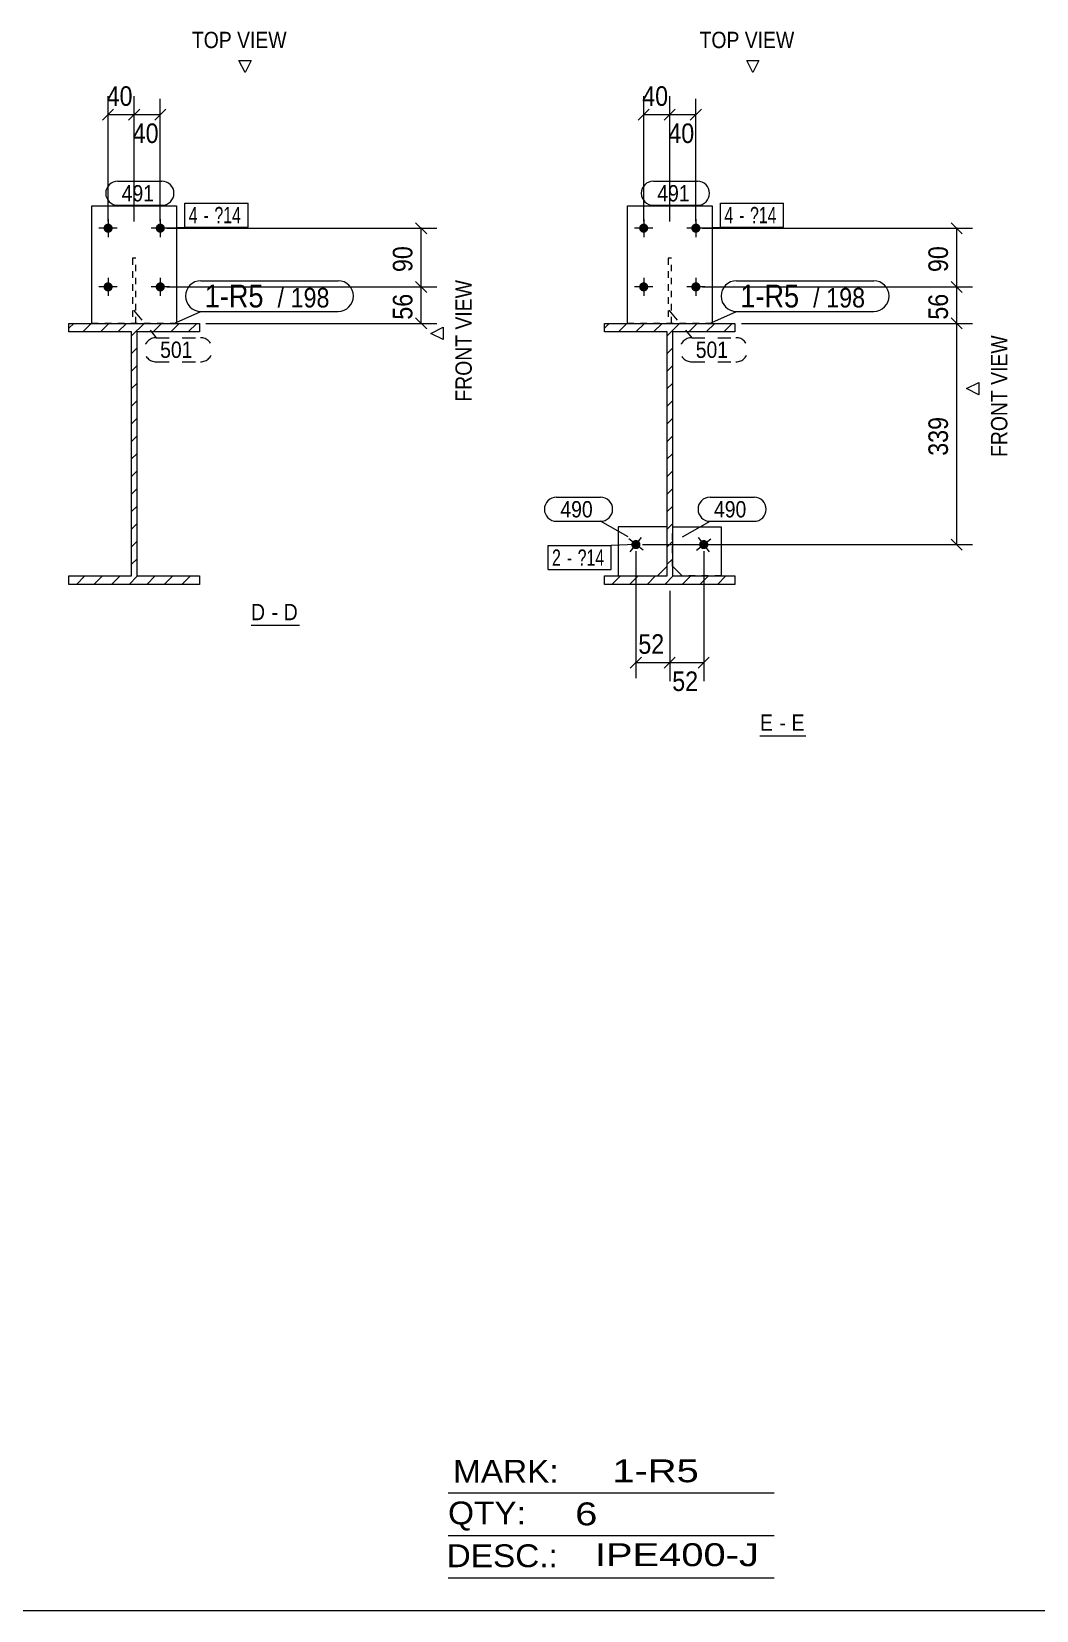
# Model space of a CAD drawing. Header units: millimetres. Extents: x 2 to 1174, y 1 to 825.
# Drawn here: x 328.2 to 482.2, y 5 to 247 of the extents above; entities that cross this region are included whole.
import ezdxf

# ---------------------------------------------------------------- set-up
doc = ezdxf.new("R2010")
doc.units = ezdxf.units.MM
for name, pattern in [('XKITLINE00', [0]), ('XKITLINE01', [4, 1, -1, 1, -1]), ('XKITLINE02', [4, 2, -2])]:
    doc.linetypes.add(name, pattern=pattern)
for name, color, linetype, lineweight in [('Bolt', 3, 'Continuous', 0), ('BoltMark', 7, 'Continuous', 0), ('Dimensions', 7, 'Continuous', 0), ('DrawingSheet', 5, 'Continuous', 0), ('OtherObjectType', 7, 'Continuous', 0), ('Part', 2, 'Continuous', 0), ('PartMark', 7, 'Continuous', 0)]:
    doc.layers.add(name, color=color, linetype=linetype, lineweight=lineweight)
doc.styles.add('ARIAL', font='ARIAL.TTF')
doc.styles.add('ARIAL_NARROW', font='ARIALN.TTF')

# ---------------------------------------------------------------- blocks, each defined once
blk = doc.blocks.new('*A5')
at = {"layer": 'Part', "color": 7, "linetype": 'XKITLINE00', "lineweight": 0}
for p, q in [((415.99, 201.56), (416.72, 202.29)), ((418.12, 200.99), (419.42, 202.29)), ((420.81, 200.99), (422.11, 202.29)), ((423.51, 200.99), (424.81, 202.29)), ((425.59, 200.38), (427.5, 202.29)), ((428.89, 200.99), (430.19, 202.29)), ((431.59, 200.99), (432.89, 202.29)), ((434.28, 200.99), (435.58, 202.29)), ((425.59, 197.69), (426.39, 198.49)), ((425.59, 194.99), (426.39, 195.79)), ((425.59, 192.3), (426.39, 193.1)), ((425.59, 189.6), (426.39, 190.4)), ((425.59, 186.91), (426.39, 187.71)), ((425.59, 184.21), (426.39, 185.01)), ((425.59, 181.52), (426.39, 182.32)), ((425.59, 178.83), (426.39, 179.63)), ((425.59, 176.13), (426.39, 176.93)), ((425.59, 173.44), (426.39, 174.24)), ((425.59, 170.74), (426.39, 171.54)), ((425.59, 168.05), (426.39, 168.85)), ((425.59, 165.36), (426.39, 166.16)), ((417.13, 162.29), (418.43, 163.59)), ((419.83, 162.29), (421.13, 163.59)), ((422.52, 162.29), (423.82, 163.59)), ((425.22, 162.29), (426.52, 163.59)), ((427.91, 162.29), (429.21, 163.59)), ((430.61, 162.29), (431.91, 163.59)), ((433.3, 162.29), (434.6, 163.59))]:
    blk.add_line(p, q, dxfattribs=at)
blk = doc.blocks.new('*A10')
at = {"layer": 'Part', "color": 7, "linetype": 'XKITLINE00', "lineweight": 0}
for p, q in [((333.88, 201.56), (334.61, 202.29)), ((336.01, 200.99), (337.31, 202.29)), ((338.7, 200.99), (340, 202.29)), ((341.4, 200.99), (342.7, 202.29)), ((343.48, 200.38), (345.39, 202.29)), ((346.78, 200.99), (348.08, 202.29)), ((349.48, 200.99), (350.78, 202.29)), ((352.17, 200.99), (353.47, 202.29)), ((343.48, 197.69), (344.28, 198.49)), ((343.48, 194.99), (344.28, 195.79)), ((343.48, 192.3), (344.28, 193.1)), ((343.48, 189.6), (344.28, 190.4)), ((343.48, 186.91), (344.28, 187.71)), ((343.48, 184.21), (344.28, 185.01)), ((343.48, 181.52), (344.28, 182.32)), ((343.48, 178.83), (344.28, 179.63)), ((343.48, 176.13), (344.28, 176.93)), ((343.48, 173.44), (344.28, 174.24)), ((343.48, 170.74), (344.28, 171.54)), ((343.48, 168.05), (344.28, 168.85)), ((343.48, 165.36), (344.28, 166.16)), ((335.02, 162.29), (336.32, 163.59)), ((337.72, 162.29), (339.02, 163.59)), ((340.41, 162.29), (341.71, 163.59)), ((343.11, 162.29), (344.41, 163.59)), ((345.8, 162.29), (347.1, 163.59)), ((348.49, 162.29), (349.79, 163.59)), ((351.19, 162.29), (352.49, 163.59))]:
    blk.add_line(p, q, dxfattribs=at)
blk = doc.blocks.new('*A168')
at = {"layer": 'Bolt'}
blk.add_hatch(color=3, dxfattribs=at).paths.add_polyline_path([(420.34, 167.86), (420.31, 167.88), (420.29, 167.9), (420.26, 167.93), (420.24, 167.95), (420.22, 167.98), (420.2, 168.01), (420.19, 168.04), (420.17, 168.07), (420.15, 168.1), (420.14, 168.13), (420.13, 168.17), (420.12, 168.2), (420.11, 168.23), (420.1, 168.27), (420.1, 168.3), (420.1, 168.33), (420.09, 168.37), (420.09, 168.4), (420.1, 168.44), (420.1, 168.47), (420.1, 168.5), (420.11, 168.54), (420.12, 168.57), (420.13, 168.6), (420.14, 168.64), (420.15, 168.67), (420.17, 168.7), (420.18, 168.73), (420.2, 168.76), (420.22, 168.79), (420.24, 168.82), (420.26, 168.84), (420.29, 168.87), (420.31, 168.89), (420.34, 168.92), (420.36, 168.94), (420.39, 168.96), (420.42, 168.98), (420.45, 168.99), (420.48, 169.01), (420.51, 169.03), (420.54, 169.04), (420.57, 169.05), (420.61, 169.06), (420.64, 169.07), (420.67, 169.08), (420.71, 169.08), (420.74, 169.08), (420.78, 169.09), (420.81, 169.09), (420.84, 169.08), (420.88, 169.08), (420.91, 169.08), (420.95, 169.07), (420.98, 169.06), (421.01, 169.05), (421.04, 169.04), (421.08, 169.03), (421.11, 169.01), (421.14, 169), (421.17, 168.98), (421.2, 168.96), (421.22, 168.94), (421.25, 168.92), (421.28, 168.89), (421.3, 168.87), (421.32, 168.84), (421.34, 168.82), (421.37, 168.79), (421.38, 168.76), (421.4, 168.73), (421.42, 168.7), (421.43, 168.67), (421.45, 168.64), (421.46, 168.61), (421.47, 168.57), (421.48, 168.54), (421.48, 168.51), (421.49, 168.47), (421.49, 168.44), (421.49, 168.4), (421.49, 168.37), (421.49, 168.34), (421.49, 168.3), (421.48, 168.27), (421.48, 168.23), (421.47, 168.2), (421.46, 168.17), (421.45, 168.14), (421.43, 168.1), (421.42, 168.07), (421.4, 168.04), (421.39, 168.01), (421.37, 167.98), (421.35, 167.96), (421.32, 167.93), (421.3, 167.9), (421.28, 167.88), (421.25, 167.86), (421.23, 167.83), (421.2, 167.81), (421.17, 167.8), (421.14, 167.78), (421.11, 167.76), (421.08, 167.75), (421.05, 167.73), (421.01, 167.72), (420.98, 167.71), (420.95, 167.7), (420.91, 167.7), (420.88, 167.69), (420.85, 167.69), (420.81, 167.69), (420.78, 167.69), (420.74, 167.69), (420.71, 167.69), (420.68, 167.7), (420.64, 167.7), (420.61, 167.71), (420.58, 167.72), (420.54, 167.73), (420.51, 167.75), (420.48, 167.76), (420.45, 167.78), (420.42, 167.79), (420.39, 167.81), (420.36, 167.83)], flags=17)
at = {"layer": 'Bolt', "color": 3, "linetype": 'XKITLINE00', "lineweight": 0}
for p, q in [((419.93, 167.28), (421.65, 169.49)), ((421.9, 167.53), (419.69, 169.25))]:
    blk.add_line(p, q, dxfattribs=at)
blk = doc.blocks.new('*A169')
at = {"layer": 'Bolt'}
blk.add_hatch(color=3, dxfattribs=at).paths.add_polyline_path([(430.79, 168.96), (430.82, 168.98), (430.85, 169), (430.88, 169.01), (430.91, 169.03), (430.94, 169.04), (430.98, 169.05), (431.01, 169.06), (431.04, 169.07), (431.08, 169.08), (431.11, 169.08), (431.14, 169.08), (431.18, 169.09), (431.21, 169.09), (431.25, 169.08), (431.28, 169.08), (431.31, 169.08), (431.35, 169.07), (431.38, 169.06), (431.41, 169.05), (431.45, 169.04), (431.48, 169.03), (431.51, 169.01), (431.54, 168.99), (431.57, 168.98), (431.6, 168.96), (431.63, 168.94), (431.65, 168.92), (431.68, 168.89), (431.7, 168.87), (431.72, 168.84), (431.75, 168.82), (431.77, 168.79), (431.79, 168.76), (431.8, 168.73), (431.82, 168.7), (431.83, 168.67), (431.85, 168.64), (431.86, 168.6), (431.87, 168.57), (431.88, 168.54), (431.88, 168.5), (431.89, 168.47), (431.89, 168.44), (431.89, 168.4), (431.89, 168.37), (431.89, 168.33), (431.89, 168.3), (431.88, 168.27), (431.88, 168.23), (431.87, 168.2), (431.86, 168.17), (431.85, 168.13), (431.83, 168.1), (431.82, 168.07), (431.8, 168.04), (431.78, 168.01), (431.77, 167.98), (431.74, 167.95), (431.72, 167.93), (431.7, 167.9), (431.68, 167.88), (431.65, 167.86), (431.62, 167.83), (431.6, 167.81), (431.57, 167.79), (431.54, 167.78), (431.51, 167.76), (431.48, 167.75), (431.44, 167.73), (431.41, 167.72), (431.38, 167.71), (431.35, 167.7), (431.31, 167.7), (431.28, 167.69), (431.24, 167.69), (431.21, 167.69), (431.18, 167.69), (431.14, 167.69), (431.11, 167.69), (431.07, 167.7), (431.04, 167.7), (431.01, 167.71), (430.97, 167.72), (430.94, 167.73), (430.91, 167.75), (430.88, 167.76), (430.85, 167.78), (430.82, 167.8), (430.79, 167.81), (430.76, 167.83), (430.74, 167.86), (430.71, 167.88), (430.69, 167.9), (430.66, 167.93), (430.64, 167.96), (430.62, 167.98), (430.6, 168.01), (430.58, 168.04), (430.57, 168.07), (430.55, 168.1), (430.54, 168.14), (430.53, 168.17), (430.52, 168.2), (430.51, 168.23), (430.5, 168.27), (430.5, 168.3), (430.5, 168.34), (430.49, 168.37), (430.49, 168.4), (430.5, 168.44), (430.5, 168.47), (430.5, 168.51), (430.51, 168.54), (430.52, 168.57), (430.53, 168.61), (430.54, 168.64), (430.55, 168.67), (430.57, 168.7), (430.59, 168.73), (430.6, 168.76), (430.62, 168.79), (430.64, 168.82), (430.66, 168.84), (430.69, 168.87), (430.71, 168.89), (430.74, 168.92), (430.76, 168.94)], flags=17)
at = {"layer": 'Bolt', "color": 3, "linetype": 'XKITLINE00', "lineweight": 0}
for p, q in [((430.33, 169.49), (432.05, 167.28)), ((430.09, 167.53), (432.3, 169.25))]:
    blk.add_line(p, q, dxfattribs=at)
blk = doc.blocks.new('*A170')
at = {"layer": 'Bolt'}
for points in [[(422.69, 216.85), (422.69, 216.82), (422.69, 216.78), (422.68, 216.75), (422.67, 216.72), (422.66, 216.68), (422.65, 216.65), (422.64, 216.62), (422.63, 216.59), (422.61, 216.56), (422.59, 216.53), (422.58, 216.5), (422.56, 216.47), (422.53, 216.44), (422.51, 216.42), (422.49, 216.39), (422.46, 216.37), (422.44, 216.34), (422.41, 216.32), (422.38, 216.3), (422.35, 216.29), (422.32, 216.27), (422.29, 216.25), (422.26, 216.24), (422.23, 216.23), (422.2, 216.22), (422.16, 216.21), (422.13, 216.2), (422.1, 216.19), (422.06, 216.19), (422.03, 216.19), (421.99, 216.19), (421.96, 216.19), (421.92, 216.19), (421.89, 216.19), (421.86, 216.2), (421.82, 216.21), (421.79, 216.22), (421.76, 216.23), (421.73, 216.24), (421.69, 216.25), (421.66, 216.27), (421.63, 216.29), (421.6, 216.3), (421.58, 216.32), (421.55, 216.34), (421.52, 216.37), (421.5, 216.39), (421.47, 216.42), (421.45, 216.44), (421.43, 216.47), (421.41, 216.5), (421.39, 216.53), (421.38, 216.56), (421.36, 216.59), (421.35, 216.62), (421.33, 216.65), (421.32, 216.68), (421.31, 216.72), (421.31, 216.75), (421.3, 216.78), (421.3, 216.82), (421.29, 216.85), (421.29, 216.89), (421.29, 216.92), (421.3, 216.95), (421.3, 216.99), (421.31, 217.02), (421.31, 217.06), (421.32, 217.09), (421.33, 217.12), (421.35, 217.15), (421.36, 217.19), (421.38, 217.22), (421.39, 217.25), (421.41, 217.27), (421.43, 217.3), (421.45, 217.33), (421.47, 217.36), (421.5, 217.38), (421.52, 217.4), (421.55, 217.43), (421.58, 217.45), (421.6, 217.47), (421.63, 217.49), (421.66, 217.5), (421.69, 217.52), (421.73, 217.53), (421.76, 217.55), (421.79, 217.56), (421.82, 217.57), (421.86, 217.57), (421.89, 217.58), (421.92, 217.58), (421.96, 217.59), (421.99, 217.59), (422.03, 217.59), (422.06, 217.58), (422.1, 217.58), (422.13, 217.57), (422.16, 217.57), (422.2, 217.56), (422.23, 217.55), (422.26, 217.53), (422.29, 217.52), (422.32, 217.5), (422.35, 217.49), (422.38, 217.47), (422.41, 217.45), (422.44, 217.43), (422.46, 217.4), (422.49, 217.38), (422.51, 217.36), (422.53, 217.33), (422.56, 217.3), (422.58, 217.27), (422.59, 217.25), (422.61, 217.22), (422.63, 217.19), (422.64, 217.15), (422.65, 217.12), (422.66, 217.09), (422.67, 217.06), (422.68, 217.02), (422.69, 216.99), (422.69, 216.95), (422.69, 216.92), (422.69, 216.89)], [(430.69, 216.85), (430.69, 216.82), (430.69, 216.78), (430.68, 216.75), (430.67, 216.72), (430.66, 216.68), (430.65, 216.65), (430.64, 216.62), (430.63, 216.59), (430.61, 216.56), (430.59, 216.53), (430.58, 216.5), (430.56, 216.47), (430.53, 216.44), (430.51, 216.42), (430.49, 216.39), (430.46, 216.37), (430.44, 216.34), (430.41, 216.32), (430.38, 216.3), (430.35, 216.29), (430.32, 216.27), (430.29, 216.25), (430.26, 216.24), (430.23, 216.23), (430.2, 216.22), (430.16, 216.21), (430.13, 216.2), (430.1, 216.19), (430.06, 216.19), (430.03, 216.19), (429.99, 216.19), (429.96, 216.19), (429.92, 216.19), (429.89, 216.19), (429.86, 216.2), (429.82, 216.21), (429.79, 216.22), (429.76, 216.23), (429.73, 216.24), (429.69, 216.25), (429.66, 216.27), (429.63, 216.29), (429.6, 216.3), (429.58, 216.32), (429.55, 216.34), (429.52, 216.37), (429.5, 216.39), (429.47, 216.42), (429.45, 216.44), (429.43, 216.47), (429.41, 216.5), (429.39, 216.53), (429.38, 216.56), (429.36, 216.59), (429.35, 216.62), (429.33, 216.65), (429.32, 216.68), (429.31, 216.72), (429.31, 216.75), (429.3, 216.78), (429.3, 216.82), (429.29, 216.85), (429.29, 216.89), (429.29, 216.92), (429.3, 216.95), (429.3, 216.99), (429.31, 217.02), (429.31, 217.06), (429.32, 217.09), (429.33, 217.12), (429.35, 217.15), (429.36, 217.19), (429.38, 217.22), (429.39, 217.25), (429.41, 217.27), (429.43, 217.3), (429.45, 217.33), (429.47, 217.36), (429.5, 217.38), (429.52, 217.4), (429.55, 217.43), (429.58, 217.45), (429.6, 217.47), (429.63, 217.49), (429.66, 217.5), (429.69, 217.52), (429.73, 217.53), (429.76, 217.55), (429.79, 217.56), (429.82, 217.57), (429.86, 217.57), (429.89, 217.58), (429.92, 217.58), (429.96, 217.59), (429.99, 217.59), (430.03, 217.59), (430.06, 217.58), (430.1, 217.58), (430.13, 217.57), (430.16, 217.57), (430.2, 217.56), (430.23, 217.55), (430.26, 217.53), (430.29, 217.52), (430.32, 217.5), (430.35, 217.49), (430.38, 217.47), (430.41, 217.45), (430.44, 217.43), (430.46, 217.4), (430.49, 217.38), (430.51, 217.36), (430.53, 217.33), (430.56, 217.3), (430.58, 217.27), (430.59, 217.25), (430.61, 217.22), (430.63, 217.19), (430.64, 217.15), (430.65, 217.12), (430.66, 217.09), (430.67, 217.06), (430.68, 217.02), (430.69, 216.99), (430.69, 216.95), (430.69, 216.92), (430.69, 216.89)], [(422.69, 207.85), (422.69, 207.82), (422.69, 207.78), (422.68, 207.75), (422.67, 207.72), (422.66, 207.68), (422.65, 207.65), (422.64, 207.62), (422.63, 207.59), (422.61, 207.56), (422.59, 207.53), (422.58, 207.5), (422.56, 207.47), (422.53, 207.44), (422.51, 207.42), (422.49, 207.39), (422.46, 207.37), (422.44, 207.34), (422.41, 207.32), (422.38, 207.3), (422.35, 207.29), (422.32, 207.27), (422.29, 207.25), (422.26, 207.24), (422.23, 207.23), (422.2, 207.22), (422.16, 207.21), (422.13, 207.2), (422.1, 207.19), (422.06, 207.19), (422.03, 207.19), (421.99, 207.19), (421.96, 207.19), (421.92, 207.19), (421.89, 207.19), (421.86, 207.2), (421.82, 207.21), (421.79, 207.22), (421.76, 207.23), (421.73, 207.24), (421.69, 207.25), (421.66, 207.27), (421.63, 207.29), (421.6, 207.3), (421.58, 207.32), (421.55, 207.34), (421.52, 207.37), (421.5, 207.39), (421.47, 207.42), (421.45, 207.44), (421.43, 207.47), (421.41, 207.5), (421.39, 207.53), (421.38, 207.56), (421.36, 207.59), (421.35, 207.62), (421.33, 207.65), (421.32, 207.68), (421.31, 207.72), (421.31, 207.75), (421.3, 207.78), (421.3, 207.82), (421.29, 207.85), (421.29, 207.89), (421.29, 207.92), (421.3, 207.95), (421.3, 207.99), (421.31, 208.02), (421.31, 208.06), (421.32, 208.09), (421.33, 208.12), (421.35, 208.15), (421.36, 208.19), (421.38, 208.22), (421.39, 208.25), (421.41, 208.27), (421.43, 208.3), (421.45, 208.33), (421.47, 208.36), (421.5, 208.38), (421.52, 208.4), (421.55, 208.43), (421.58, 208.45), (421.6, 208.47), (421.63, 208.49), (421.66, 208.5), (421.69, 208.52), (421.73, 208.53), (421.76, 208.55), (421.79, 208.56), (421.82, 208.57), (421.86, 208.57), (421.89, 208.58), (421.92, 208.58), (421.96, 208.59), (421.99, 208.59), (422.03, 208.59), (422.06, 208.58), (422.1, 208.58), (422.13, 208.57), (422.16, 208.57), (422.2, 208.56), (422.23, 208.55), (422.26, 208.53), (422.29, 208.52), (422.32, 208.5), (422.35, 208.49), (422.38, 208.47), (422.41, 208.45), (422.44, 208.43), (422.46, 208.4), (422.49, 208.38), (422.51, 208.36), (422.53, 208.33), (422.56, 208.3), (422.58, 208.27), (422.59, 208.25), (422.61, 208.22), (422.63, 208.19), (422.64, 208.15), (422.65, 208.12), (422.66, 208.09), (422.67, 208.06), (422.68, 208.02), (422.69, 207.99), (422.69, 207.95), (422.69, 207.92), (422.69, 207.89)], [(430.69, 207.85), (430.69, 207.82), (430.69, 207.78), (430.68, 207.75), (430.67, 207.72), (430.66, 207.68), (430.65, 207.65), (430.64, 207.62), (430.63, 207.59), (430.61, 207.56), (430.59, 207.53), (430.58, 207.5), (430.56, 207.47), (430.53, 207.44), (430.51, 207.42), (430.49, 207.39), (430.46, 207.37), (430.44, 207.34), (430.41, 207.32), (430.38, 207.3), (430.35, 207.29), (430.32, 207.27), (430.29, 207.25), (430.26, 207.24), (430.23, 207.23), (430.2, 207.22), (430.16, 207.21), (430.13, 207.2), (430.1, 207.19), (430.06, 207.19), (430.03, 207.19), (429.99, 207.19), (429.96, 207.19), (429.92, 207.19), (429.89, 207.19), (429.86, 207.2), (429.82, 207.21), (429.79, 207.22), (429.76, 207.23), (429.73, 207.24), (429.69, 207.25), (429.66, 207.27), (429.63, 207.29), (429.6, 207.3), (429.58, 207.32), (429.55, 207.34), (429.52, 207.37), (429.5, 207.39), (429.47, 207.42), (429.45, 207.44), (429.43, 207.47), (429.41, 207.5), (429.39, 207.53), (429.38, 207.56), (429.36, 207.59), (429.35, 207.62), (429.33, 207.65), (429.32, 207.68), (429.31, 207.72), (429.31, 207.75), (429.3, 207.78), (429.3, 207.82), (429.29, 207.85), (429.29, 207.89), (429.29, 207.92), (429.3, 207.95), (429.3, 207.99), (429.31, 208.02), (429.31, 208.06), (429.32, 208.09), (429.33, 208.12), (429.35, 208.15), (429.36, 208.19), (429.38, 208.22), (429.39, 208.25), (429.41, 208.27), (429.43, 208.3), (429.45, 208.33), (429.47, 208.36), (429.5, 208.38), (429.52, 208.4), (429.55, 208.43), (429.58, 208.45), (429.6, 208.47), (429.63, 208.49), (429.66, 208.5), (429.69, 208.52), (429.73, 208.53), (429.76, 208.55), (429.79, 208.56), (429.82, 208.57), (429.86, 208.57), (429.89, 208.58), (429.92, 208.58), (429.96, 208.59), (429.99, 208.59), (430.03, 208.59), (430.06, 208.58), (430.1, 208.58), (430.13, 208.57), (430.16, 208.57), (430.2, 208.56), (430.23, 208.55), (430.26, 208.53), (430.29, 208.52), (430.32, 208.5), (430.35, 208.49), (430.38, 208.47), (430.41, 208.45), (430.44, 208.43), (430.46, 208.4), (430.49, 208.38), (430.51, 208.36), (430.53, 208.33), (430.56, 208.3), (430.58, 208.27), (430.59, 208.25), (430.61, 208.22), (430.63, 208.19), (430.64, 208.15), (430.65, 208.12), (430.66, 208.09), (430.67, 208.06), (430.68, 208.02), (430.69, 207.99), (430.69, 207.95), (430.69, 207.92), (430.69, 207.89)]]:
    blk.add_hatch(color=3, dxfattribs=at).paths.add_polyline_path(points, flags=17)
at = {"layer": 'Bolt', "color": 3, "linetype": 'XKITLINE00', "lineweight": 0}
for p, q in [((421.99, 218.29), (421.99, 215.49)), ((429.99, 218.29), (429.99, 215.49)), ((423.39, 216.89), (420.59, 216.89)), ((431.39, 216.89), (428.59, 216.89)), ((421.99, 209.29), (421.99, 206.49)), ((429.99, 209.29), (429.99, 206.49)), ((423.39, 207.89), (420.59, 207.89)), ((431.39, 207.89), (428.59, 207.89))]:
    blk.add_line(p, q, dxfattribs=at)
blk = doc.blocks.new('*A171')
at = {"layer": 'Part', "color": 2, "linetype": 'XKITLINE00', "lineweight": 0}
for p, q in [((415.99, 200.99), (415.99, 202.29)), ((415.99, 202.29), (435.99, 202.29)), ((425.59, 200.99), (415.99, 200.99)), ((425.59, 163.59), (425.59, 200.99)), ((435.99, 200.99), (426.39, 200.99)), ((426.39, 200.99), (426.39, 163.59)), ((435.99, 202.29), (435.99, 200.99)), ((415.99, 162.29), (415.99, 163.59)), ((415.99, 163.59), (425.59, 163.59)), ((435.99, 162.29), (415.99, 162.29)), ((426.39, 163.59), (435.99, 163.59)), ((435.99, 163.59), (435.99, 162.29))]:
    blk.add_line(p, q, dxfattribs=at)
blk = doc.blocks.new('*A172')
at = {"layer": 'Part', "color": 2, "linetype": 'XKITLINE00', "lineweight": 0}
for p, q in [((425.59, 171.09), (418.09, 171.09)), ((418.09, 171.09), (418.09, 163.59)), ((424.09, 163.59), (425.59, 165.09))]:
    blk.add_line(p, q, dxfattribs=at)
at = {"layer": 'Part', "color": 7, "linetype": 'XKITLINE01', "lineweight": 0}
for p, q in [((425.59, 165.09), (425.59, 171.09)), ((418.09, 163.59), (424.09, 163.59))]:
    blk.add_line(p, q, dxfattribs=at)
blk = doc.blocks.new('*A173')
at = {"layer": 'Part', "color": 2, "linetype": 'XKITLINE00', "lineweight": 0}
for p, q in [((426.39, 171.09), (433.89, 171.09)), ((433.89, 171.09), (433.89, 163.59)), ((427.89, 163.59), (426.39, 165.09))]:
    blk.add_line(p, q, dxfattribs=at)
at = {"layer": 'Part', "color": 7, "linetype": 'XKITLINE01', "lineweight": 0}
for p, q in [((426.39, 165.09), (426.39, 171.09)), ((433.89, 163.59), (427.89, 163.59))]:
    blk.add_line(p, q, dxfattribs=at)
blk = doc.blocks.new('*A174')
at = {"layer": 'Part', "color": 7, "linetype": 'XKITLINE01', "lineweight": 0}
for p, q in [((426.24, 212.29), (425.74, 212.29)), ((425.74, 212.29), (425.74, 202.29)), ((426.24, 202.29), (426.24, 212.29)), ((425.74, 202.29), (426.24, 202.29))]:
    blk.add_line(p, q, dxfattribs=at)
blk = doc.blocks.new('*A175')
at = {"layer": 'Part', "color": 2, "linetype": 'XKITLINE00', "lineweight": 0}
for p, q in [((419.49, 202.29), (419.49, 220.29)), ((419.49, 220.29), (432.49, 220.29)), ((432.49, 220.29), (432.49, 202.29))]:
    blk.add_line(p, q, dxfattribs=at)
at = {"layer": 'Part', "color": 7, "linetype": 'XKITLINE01', "lineweight": 0}
blk.add_line((432.49, 202.29), (419.49, 202.29), dxfattribs=at)
blk = doc.blocks.new('*A200')
at = {"layer": 'Bolt'}
for points in [[(340.58, 216.85), (340.58, 216.82), (340.58, 216.78), (340.57, 216.75), (340.56, 216.72), (340.55, 216.68), (340.54, 216.65), (340.53, 216.62), (340.52, 216.59), (340.5, 216.56), (340.48, 216.53), (340.47, 216.5), (340.45, 216.47), (340.42, 216.44), (340.4, 216.42), (340.38, 216.39), (340.35, 216.37), (340.33, 216.34), (340.3, 216.32), (340.27, 216.3), (340.24, 216.29), (340.21, 216.27), (340.18, 216.25), (340.15, 216.24), (340.12, 216.23), (340.09, 216.22), (340.05, 216.21), (340.02, 216.2), (339.99, 216.19), (339.95, 216.19), (339.92, 216.19), (339.88, 216.19), (339.85, 216.19), (339.81, 216.19), (339.78, 216.19), (339.75, 216.2), (339.71, 216.21), (339.68, 216.22), (339.65, 216.23), (339.62, 216.24), (339.58, 216.25), (339.55, 216.27), (339.52, 216.29), (339.49, 216.3), (339.47, 216.32), (339.44, 216.34), (339.41, 216.37), (339.39, 216.39), (339.36, 216.42), (339.34, 216.44), (339.32, 216.47), (339.3, 216.5), (339.28, 216.53), (339.27, 216.56), (339.25, 216.59), (339.24, 216.62), (339.22, 216.65), (339.21, 216.68), (339.2, 216.72), (339.2, 216.75), (339.19, 216.78), (339.19, 216.82), (339.18, 216.85), (339.18, 216.89), (339.18, 216.92), (339.19, 216.95), (339.19, 216.99), (339.2, 217.02), (339.2, 217.06), (339.21, 217.09), (339.22, 217.12), (339.24, 217.15), (339.25, 217.19), (339.27, 217.22), (339.28, 217.25), (339.3, 217.27), (339.32, 217.3), (339.34, 217.33), (339.36, 217.36), (339.39, 217.38), (339.41, 217.4), (339.44, 217.43), (339.47, 217.45), (339.49, 217.47), (339.52, 217.49), (339.55, 217.5), (339.58, 217.52), (339.62, 217.53), (339.65, 217.55), (339.68, 217.56), (339.71, 217.57), (339.75, 217.57), (339.78, 217.58), (339.81, 217.58), (339.85, 217.59), (339.88, 217.59), (339.92, 217.59), (339.95, 217.58), (339.99, 217.58), (340.02, 217.57), (340.05, 217.57), (340.09, 217.56), (340.12, 217.55), (340.15, 217.53), (340.18, 217.52), (340.21, 217.5), (340.24, 217.49), (340.27, 217.47), (340.3, 217.45), (340.33, 217.43), (340.35, 217.4), (340.38, 217.38), (340.4, 217.36), (340.42, 217.33), (340.45, 217.3), (340.47, 217.27), (340.48, 217.25), (340.5, 217.22), (340.52, 217.19), (340.53, 217.15), (340.54, 217.12), (340.55, 217.09), (340.56, 217.06), (340.57, 217.02), (340.58, 216.99), (340.58, 216.95), (340.58, 216.92), (340.58, 216.89)], [(348.58, 216.85), (348.58, 216.82), (348.58, 216.78), (348.57, 216.75), (348.56, 216.72), (348.55, 216.68), (348.54, 216.65), (348.53, 216.62), (348.52, 216.59), (348.5, 216.56), (348.48, 216.53), (348.47, 216.5), (348.45, 216.47), (348.42, 216.44), (348.4, 216.42), (348.38, 216.39), (348.35, 216.37), (348.33, 216.34), (348.3, 216.32), (348.27, 216.3), (348.24, 216.29), (348.21, 216.27), (348.18, 216.25), (348.15, 216.24), (348.12, 216.23), (348.09, 216.22), (348.05, 216.21), (348.02, 216.2), (347.99, 216.19), (347.95, 216.19), (347.92, 216.19), (347.88, 216.19), (347.85, 216.19), (347.81, 216.19), (347.78, 216.19), (347.75, 216.2), (347.71, 216.21), (347.68, 216.22), (347.65, 216.23), (347.62, 216.24), (347.58, 216.25), (347.55, 216.27), (347.52, 216.29), (347.49, 216.3), (347.47, 216.32), (347.44, 216.34), (347.41, 216.37), (347.39, 216.39), (347.36, 216.42), (347.34, 216.44), (347.32, 216.47), (347.3, 216.5), (347.28, 216.53), (347.27, 216.56), (347.25, 216.59), (347.24, 216.62), (347.22, 216.65), (347.21, 216.68), (347.2, 216.72), (347.2, 216.75), (347.19, 216.78), (347.19, 216.82), (347.18, 216.85), (347.18, 216.89), (347.18, 216.92), (347.19, 216.95), (347.19, 216.99), (347.2, 217.02), (347.2, 217.06), (347.21, 217.09), (347.22, 217.12), (347.24, 217.15), (347.25, 217.19), (347.27, 217.22), (347.28, 217.25), (347.3, 217.27), (347.32, 217.3), (347.34, 217.33), (347.36, 217.36), (347.39, 217.38), (347.41, 217.4), (347.44, 217.43), (347.47, 217.45), (347.49, 217.47), (347.52, 217.49), (347.55, 217.5), (347.58, 217.52), (347.62, 217.53), (347.65, 217.55), (347.68, 217.56), (347.71, 217.57), (347.75, 217.57), (347.78, 217.58), (347.81, 217.58), (347.85, 217.59), (347.88, 217.59), (347.92, 217.59), (347.95, 217.58), (347.99, 217.58), (348.02, 217.57), (348.05, 217.57), (348.09, 217.56), (348.12, 217.55), (348.15, 217.53), (348.18, 217.52), (348.21, 217.5), (348.24, 217.49), (348.27, 217.47), (348.3, 217.45), (348.33, 217.43), (348.35, 217.4), (348.38, 217.38), (348.4, 217.36), (348.42, 217.33), (348.45, 217.3), (348.47, 217.27), (348.48, 217.25), (348.5, 217.22), (348.52, 217.19), (348.53, 217.15), (348.54, 217.12), (348.55, 217.09), (348.56, 217.06), (348.57, 217.02), (348.58, 216.99), (348.58, 216.95), (348.58, 216.92), (348.58, 216.89)], [(340.58, 207.85), (340.58, 207.82), (340.58, 207.78), (340.57, 207.75), (340.56, 207.72), (340.55, 207.68), (340.54, 207.65), (340.53, 207.62), (340.52, 207.59), (340.5, 207.56), (340.48, 207.53), (340.47, 207.5), (340.45, 207.47), (340.42, 207.44), (340.4, 207.42), (340.38, 207.39), (340.35, 207.37), (340.33, 207.34), (340.3, 207.32), (340.27, 207.3), (340.24, 207.29), (340.21, 207.27), (340.18, 207.25), (340.15, 207.24), (340.12, 207.23), (340.09, 207.22), (340.05, 207.21), (340.02, 207.2), (339.99, 207.19), (339.95, 207.19), (339.92, 207.19), (339.88, 207.19), (339.85, 207.19), (339.81, 207.19), (339.78, 207.19), (339.75, 207.2), (339.71, 207.21), (339.68, 207.22), (339.65, 207.23), (339.62, 207.24), (339.58, 207.25), (339.55, 207.27), (339.52, 207.29), (339.49, 207.3), (339.47, 207.32), (339.44, 207.34), (339.41, 207.37), (339.39, 207.39), (339.36, 207.42), (339.34, 207.44), (339.32, 207.47), (339.3, 207.5), (339.28, 207.53), (339.27, 207.56), (339.25, 207.59), (339.24, 207.62), (339.22, 207.65), (339.21, 207.68), (339.2, 207.72), (339.2, 207.75), (339.19, 207.78), (339.19, 207.82), (339.18, 207.85), (339.18, 207.89), (339.18, 207.92), (339.19, 207.95), (339.19, 207.99), (339.2, 208.02), (339.2, 208.06), (339.21, 208.09), (339.22, 208.12), (339.24, 208.15), (339.25, 208.19), (339.27, 208.22), (339.28, 208.25), (339.3, 208.27), (339.32, 208.3), (339.34, 208.33), (339.36, 208.36), (339.39, 208.38), (339.41, 208.4), (339.44, 208.43), (339.47, 208.45), (339.49, 208.47), (339.52, 208.49), (339.55, 208.5), (339.58, 208.52), (339.62, 208.53), (339.65, 208.55), (339.68, 208.56), (339.71, 208.57), (339.75, 208.57), (339.78, 208.58), (339.81, 208.58), (339.85, 208.59), (339.88, 208.59), (339.92, 208.59), (339.95, 208.58), (339.99, 208.58), (340.02, 208.57), (340.05, 208.57), (340.09, 208.56), (340.12, 208.55), (340.15, 208.53), (340.18, 208.52), (340.21, 208.5), (340.24, 208.49), (340.27, 208.47), (340.3, 208.45), (340.33, 208.43), (340.35, 208.4), (340.38, 208.38), (340.4, 208.36), (340.42, 208.33), (340.45, 208.3), (340.47, 208.27), (340.48, 208.25), (340.5, 208.22), (340.52, 208.19), (340.53, 208.15), (340.54, 208.12), (340.55, 208.09), (340.56, 208.06), (340.57, 208.02), (340.58, 207.99), (340.58, 207.95), (340.58, 207.92), (340.58, 207.89)], [(348.58, 207.85), (348.58, 207.82), (348.58, 207.78), (348.57, 207.75), (348.56, 207.72), (348.55, 207.68), (348.54, 207.65), (348.53, 207.62), (348.52, 207.59), (348.5, 207.56), (348.48, 207.53), (348.47, 207.5), (348.45, 207.47), (348.42, 207.44), (348.4, 207.42), (348.38, 207.39), (348.35, 207.37), (348.33, 207.34), (348.3, 207.32), (348.27, 207.3), (348.24, 207.29), (348.21, 207.27), (348.18, 207.25), (348.15, 207.24), (348.12, 207.23), (348.09, 207.22), (348.05, 207.21), (348.02, 207.2), (347.99, 207.19), (347.95, 207.19), (347.92, 207.19), (347.88, 207.19), (347.85, 207.19), (347.81, 207.19), (347.78, 207.19), (347.75, 207.2), (347.71, 207.21), (347.68, 207.22), (347.65, 207.23), (347.62, 207.24), (347.58, 207.25), (347.55, 207.27), (347.52, 207.29), (347.49, 207.3), (347.47, 207.32), (347.44, 207.34), (347.41, 207.37), (347.39, 207.39), (347.36, 207.42), (347.34, 207.44), (347.32, 207.47), (347.3, 207.5), (347.28, 207.53), (347.27, 207.56), (347.25, 207.59), (347.24, 207.62), (347.22, 207.65), (347.21, 207.68), (347.2, 207.72), (347.2, 207.75), (347.19, 207.78), (347.19, 207.82), (347.18, 207.85), (347.18, 207.89), (347.18, 207.92), (347.19, 207.95), (347.19, 207.99), (347.2, 208.02), (347.2, 208.06), (347.21, 208.09), (347.22, 208.12), (347.24, 208.15), (347.25, 208.19), (347.27, 208.22), (347.28, 208.25), (347.3, 208.27), (347.32, 208.3), (347.34, 208.33), (347.36, 208.36), (347.39, 208.38), (347.41, 208.4), (347.44, 208.43), (347.47, 208.45), (347.49, 208.47), (347.52, 208.49), (347.55, 208.5), (347.58, 208.52), (347.62, 208.53), (347.65, 208.55), (347.68, 208.56), (347.71, 208.57), (347.75, 208.57), (347.78, 208.58), (347.81, 208.58), (347.85, 208.59), (347.88, 208.59), (347.92, 208.59), (347.95, 208.58), (347.99, 208.58), (348.02, 208.57), (348.05, 208.57), (348.09, 208.56), (348.12, 208.55), (348.15, 208.53), (348.18, 208.52), (348.21, 208.5), (348.24, 208.49), (348.27, 208.47), (348.3, 208.45), (348.33, 208.43), (348.35, 208.4), (348.38, 208.38), (348.4, 208.36), (348.42, 208.33), (348.45, 208.3), (348.47, 208.27), (348.48, 208.25), (348.5, 208.22), (348.52, 208.19), (348.53, 208.15), (348.54, 208.12), (348.55, 208.09), (348.56, 208.06), (348.57, 208.02), (348.58, 207.99), (348.58, 207.95), (348.58, 207.92), (348.58, 207.89)]]:
    blk.add_hatch(color=3, dxfattribs=at).paths.add_polyline_path(points, flags=17)
at = {"layer": 'Bolt', "color": 3, "linetype": 'XKITLINE00', "lineweight": 0}
for p, q in [((339.88, 218.29), (339.88, 215.49)), ((347.88, 218.29), (347.88, 215.49)), ((341.28, 216.89), (338.48, 216.89)), ((349.28, 216.89), (346.48, 216.89)), ((339.88, 209.29), (339.88, 206.49)), ((347.88, 209.29), (347.88, 206.49)), ((341.28, 207.89), (338.48, 207.89)), ((349.28, 207.89), (346.48, 207.89))]:
    blk.add_line(p, q, dxfattribs=at)
blk = doc.blocks.new('*A201')
at = {"layer": 'Part', "color": 2, "linetype": 'XKITLINE00', "lineweight": 0}
for p, q in [((333.88, 200.99), (333.88, 202.29)), ((333.88, 202.29), (353.88, 202.29)), ((343.48, 200.99), (333.88, 200.99)), ((343.48, 163.59), (343.48, 200.99)), ((353.88, 200.99), (344.28, 200.99)), ((344.28, 200.99), (344.28, 163.59)), ((353.88, 202.29), (353.88, 200.99)), ((333.88, 162.29), (333.88, 163.59)), ((333.88, 163.59), (343.48, 163.59)), ((353.88, 162.29), (333.88, 162.29)), ((344.28, 163.59), (353.88, 163.59)), ((353.88, 163.59), (353.88, 162.29))]:
    blk.add_line(p, q, dxfattribs=at)
blk = doc.blocks.new('*A202')
at = {"layer": 'Part', "color": 7, "linetype": 'XKITLINE01', "lineweight": 0}
for p, q in [((344.13, 212.29), (343.63, 212.29)), ((343.63, 212.29), (343.63, 202.29)), ((344.13, 202.29), (344.13, 212.29)), ((343.63, 202.29), (344.13, 202.29))]:
    blk.add_line(p, q, dxfattribs=at)
blk = doc.blocks.new('*A203')
at = {"layer": 'Part', "color": 2, "linetype": 'XKITLINE00', "lineweight": 0}
for p, q in [((337.38, 202.29), (337.38, 220.29)), ((337.38, 220.29), (350.38, 220.29)), ((350.38, 220.29), (350.38, 202.29))]:
    blk.add_line(p, q, dxfattribs=at)
at = {"layer": 'Part', "color": 7, "linetype": 'XKITLINE01', "lineweight": 0}
blk.add_line((350.38, 202.29), (337.38, 202.29), dxfattribs=at)
blk = doc.blocks.new('*A213')
at = {"layer": 'DrawingSheet', "color": 5, "linetype": 'XKITLINE00', "lineweight": 0}
blk.add_line((5, 5), (1174, 5), dxfattribs=at)
blk = doc.blocks.new('*A217')
at = {"layer": 'OtherObjectType', "color": 6, "linetype": 'XKITLINE00', "lineweight": 0}
for p, q in [((392, 23), (442, 23)), ((392, 16.5), (442, 16.5)), ((392, 10), (442, 10))]:
    blk.add_line(p, q, dxfattribs=at)
at = {"layer": 'OtherObjectType', "color": 6, "style": 'ARIAL_NARROW'}
for s, width, p in [('MARK:', 1.275, (392.77, 24.58)), ('1-R5', 1.525501, (417.19, 24.65)), ('QTY:', 1.275, (392, 18.19)), ('6', 1.525501, (411.49, 18.05)), ('DESC.:', 1.275, (391.79, 11.63)), ('IPE400-J', 1.525501, (414.5, 11.79))]:
    blk.add_text(s, height=3.5, dxfattribs=dict(at, width=width)).set_placement(p)
blk = doc.blocks.new('*A386')
at = {"layer": 'Dimensions', "color": 7, "linetype": 'XKITLINE00', "lineweight": 0}
for p, q in [((436.99, 202.29), (472.39, 202.29)), ((469.14, 203.13), (470.84, 201.44)), ((469.99, 168.39), (469.99, 202.29)), ((421.79, 168.39), (472.39, 168.39)), ((469.14, 169.23), (470.84, 167.54))]:
    blk.add_line(p, q, dxfattribs=at)
at = {"layer": 'Dimensions', "color": 3}
for p in [(469.99, 202.29), (469.99, 168.39)]:
    blk.add_point(p, dxfattribs=at)
at = {"layer": 'Dimensions', "color": 3, "style": 'ARIAL', "width": 0.85}
blk.add_text('339', height=3, rotation=90.0002, dxfattribs=at).set_placement((468.64, 182))
blk = doc.blocks.new('*A387')
at = {"layer": 'Dimensions', "color": 7, "linetype": 'XKITLINE00', "lineweight": 0}
for p, q in [((469.14, 208.73), (470.84, 207.04)), ((430.99, 207.89), (472.39, 207.89)), ((469.99, 202.29), (469.99, 207.89)), ((436.99, 202.29), (472.39, 202.29)), ((469.14, 203.13), (470.84, 201.44))]:
    blk.add_line(p, q, dxfattribs=at)
at = {"layer": 'Dimensions', "color": 3}
for p in [(469.99, 207.89), (469.99, 202.29)]:
    blk.add_point(p, dxfattribs=at)
at = {"layer": 'Dimensions', "color": 3, "style": 'ARIAL', "width": 0.85}
blk.add_text('56', height=3, rotation=90.0002, dxfattribs=at).set_placement((468.64, 202.86))
blk = doc.blocks.new('*A388')
at = {"layer": 'Dimensions', "color": 7, "linetype": 'XKITLINE00', "lineweight": 0}
for p, q in [((430.99, 216.89), (472.39, 216.89)), ((469.14, 217.73), (470.84, 216.04)), ((469.99, 207.89), (469.99, 216.89)), ((469.14, 208.73), (470.84, 207.04)), ((430.99, 207.89), (472.39, 207.89))]:
    blk.add_line(p, q, dxfattribs=at)
at = {"layer": 'Dimensions', "color": 3}
for p in [(469.99, 216.89), (469.99, 207.89)]:
    blk.add_point(p, dxfattribs=at)
at = {"layer": 'Dimensions', "color": 3, "style": 'ARIAL', "width": 0.85}
blk.add_text('90', height=3, rotation=90.0002, dxfattribs=at).set_placement((468.64, 210.16))
blk = doc.blocks.new('*A389')
at = {"layer": 'Dimensions', "color": 7, "linetype": 'XKITLINE00', "lineweight": 0}
for p, q in [((420.79, 167.39), (420.79, 147.89)), ((425.99, 161.29), (425.99, 147.89)), ((421.64, 151.13), (419.94, 149.44)), ((420.79, 150.29), (425.99, 150.29)), ((426.84, 151.13), (425.14, 149.44))]:
    blk.add_line(p, q, dxfattribs=at)
at = {"layer": 'Dimensions', "color": 3}
for p in [(420.79, 150.29), (425.99, 150.29)]:
    blk.add_point(p, dxfattribs=at)
at = {"layer": 'Dimensions', "color": 3, "style": 'ARIAL', "width": 0.85}
blk.add_text('52', height=3, dxfattribs=at).set_placement((421.17, 151.64))
blk = doc.blocks.new('*A390')
at = {"layer": 'Dimensions', "color": 7, "linetype": 'XKITLINE00', "lineweight": 0}
for p, q in [((431.19, 167.39), (431.19, 147.44)), ((425.99, 161.29), (425.99, 147.44)), ((426.84, 151.13), (425.14, 149.44)), ((425.99, 150.29), (431.19, 150.29)), ((432.04, 151.13), (430.34, 149.44))]:
    blk.add_line(p, q, dxfattribs=at)
at = {"layer": 'Dimensions', "color": 3}
for p in [(425.99, 150.29), (431.19, 150.29)]:
    blk.add_point(p, dxfattribs=at)
at = {"layer": 'Dimensions', "color": 3, "style": 'ARIAL', "width": 0.85}
blk.add_text('52', height=3, dxfattribs=at).set_placement((426.37, 145.94))
blk = doc.blocks.new('*A391')
at = {"layer": 'Dimensions', "color": 7, "linetype": 'XKITLINE00', "lineweight": 0}
for p, q in [((422.84, 235.13), (421.14, 233.44)), ((421.99, 217.89), (421.99, 237.14)), ((426.84, 235.13), (425.14, 233.44)), ((425.99, 217.89), (425.99, 237.14)), ((421.99, 234.29), (425.99, 234.29))]:
    blk.add_line(p, q, dxfattribs=at)
at = {"layer": 'Dimensions', "color": 3}
for p in [(421.99, 234.29), (425.99, 234.29)]:
    blk.add_point(p, dxfattribs=at)
at = {"layer": 'Dimensions', "color": 3, "style": 'ARIAL', "width": 0.85}
blk.add_text('40', height=3, dxfattribs=at).set_placement((421.77, 235.64))
blk = doc.blocks.new('*A392')
at = {"layer": 'Dimensions', "color": 7, "linetype": 'XKITLINE00', "lineweight": 0}
for p, q in [((426.84, 235.13), (425.14, 233.44)), ((425.99, 217.89), (425.99, 236.69)), ((430.84, 235.13), (429.14, 233.44)), ((429.99, 217.89), (429.99, 236.69)), ((425.99, 234.29), (429.99, 234.29))]:
    blk.add_line(p, q, dxfattribs=at)
at = {"layer": 'Dimensions', "color": 3}
for p in [(425.99, 234.29), (429.99, 234.29)]:
    blk.add_point(p, dxfattribs=at)
at = {"layer": 'Dimensions', "color": 3, "style": 'ARIAL', "width": 0.85}
blk.add_text('40', height=3, dxfattribs=at).set_placement((425.77, 229.94))
blk = doc.blocks.new('*A393')
at = {"layer": 'BoltMark', "color": 7, "linetype": 'XKITLINE00', "lineweight": 0}
for p, q in [((433.76, 220.74), (443.45, 220.74)), ((433.76, 217.04), (433.76, 220.74)), ((443.45, 217.04), (443.45, 220.74)), ((429.99, 216.89), (433.76, 217.04)), ((433.76, 217.04), (443.45, 217.04))]:
    blk.add_line(p, q, dxfattribs=at)
at = {"layer": 'BoltMark', "color": 3, "style": 'ARIAL_NARROW', "width": 0.85}
for s, p in [('4', (434.36, 217.64)), ('-', (436.63, 217.64)), ('?14', (438.29, 217.64))]:
    blk.add_text(s, height=2.5, dxfattribs=at).set_placement(p)
blk = doc.blocks.new('*A394')
at = {"layer": 'BoltMark', "color": 7, "linetype": 'XKITLINE00', "lineweight": 0}
for p, q in [((407.34, 168.24), (417.03, 168.24)), ((407.34, 164.54), (407.34, 168.24)), ((420.79, 168.39), (417.03, 168.24)), ((417.03, 164.54), (417.03, 168.24)), ((407.34, 164.54), (417.03, 164.54))]:
    blk.add_line(p, q, dxfattribs=at)
at = {"layer": 'BoltMark', "color": 3, "style": 'ARIAL_NARROW', "width": 0.85}
for s, p in [('2', (407.94, 165.14)), ('?14', (411.87, 165.14)), ('-', (410.21, 165.14))]:
    blk.add_text(s, height=2.5, dxfattribs=at).set_placement(p)
blk = doc.blocks.new('*A395')
at = {"layer": 'PartMark', "color": 7, "linetype": 'XKITLINE00', "lineweight": 0}
for p, q in [((423.48, 224.09), (430.24, 224.09)), ((423.48, 220.39), (430.24, 220.39))]:
    blk.add_line(p, q, dxfattribs=at)
for centre, start, end in [((423.48, 222.24), 90, 270), ((430.24, 222.24), 270, 90)]:
    blk.add_arc(centre, 1.85, start, end, dxfattribs=at)
at = {"layer": 'PartMark', "color": 3, "style": 'ARIAL', "width": 0.85}
blk.add_text('491', height=2.5, dxfattribs=at).set_placement((424.08, 220.99))
blk = doc.blocks.new('*A396')
at = {"layer": 'PartMark', "color": 7, "linetype": 'XKITLINE02', "lineweight": 0}
for p, q in [((425.87, 204.32), (429.37, 200.1)), ((429.37, 200.1), (436.14, 200.1)), ((429.37, 196.4), (436.14, 196.4))]:
    blk.add_line(p, q, dxfattribs=at)
for centre, start, end in [((429.37, 198.25), 90, 270), ((436.14, 198.25), 270, 90)]:
    blk.add_arc(centre, 1.85, start, end, dxfattribs=at)
at = {"layer": 'PartMark', "color": 3, "style": 'ARIAL', "width": 0.85}
blk.add_text('501', height=2.5, dxfattribs=at).set_placement((429.97, 197))
blk = doc.blocks.new('*A397')
at = {"layer": 'PartMark', "color": 7, "linetype": 'XKITLINE00', "lineweight": 0}
for p, q in [((432.17, 175.65), (438.93, 175.65)), ((427.92, 169.56), (432.17, 171.95)), ((432.17, 171.95), (438.93, 171.95))]:
    blk.add_line(p, q, dxfattribs=at)
for centre, start, end in [((432.17, 173.8), 90, 270), ((438.93, 173.8), 270, 90)]:
    blk.add_arc(centre, 1.85, start, end, dxfattribs=at)
at = {"layer": 'PartMark', "color": 3, "style": 'ARIAL', "width": 0.85}
blk.add_text('490', height=2.5, dxfattribs=at).set_placement((432.77, 172.55))
blk = doc.blocks.new('*A398')
at = {"layer": 'PartMark', "color": 7, "linetype": 'XKITLINE00', "lineweight": 0}
for p, q in [((408.62, 175.65), (415.38, 175.65)), ((408.62, 171.95), (415.38, 171.95)), ((419.62, 169.56), (415.38, 171.95))]:
    blk.add_line(p, q, dxfattribs=at)
for centre, start, end in [((408.62, 173.8), 90, 270), ((415.38, 173.8), 270, 90)]:
    blk.add_arc(centre, 1.85, start, end, dxfattribs=at)
at = {"layer": 'PartMark', "color": 3, "style": 'ARIAL', "width": 0.85}
blk.add_text('490', height=2.5, dxfattribs=at).set_placement((409.22, 172.55))
blk = doc.blocks.new('*A399')
at = {"layer": 'PartMark', "color": 7, "linetype": 'XKITLINE00', "lineweight": 0}
for p, q in [((436.21, 208.83), (457.26, 208.83)), ((431.96, 202.24), (436.21, 204.13)), ((436.21, 204.13), (457.26, 204.13))]:
    blk.add_line(p, q, dxfattribs=at)
for centre, start, end in [((436.21, 206.48), 90, 270), ((457.26, 206.48), 270, 90)]:
    blk.add_arc(centre, 2.35, start, end, dxfattribs=at)
at = {"layer": 'PartMark', "color": 1, "style": 'ARIAL', "width": 0.85}
blk.add_text('1-R5', height=3.5, dxfattribs=at).set_placement((436.81, 204.73))
at = {"layer": 'PartMark', "color": 3, "style": 'ARIAL', "width": 0.85}
for s, p in [('/', (447.97, 204.73)), ('198', (449.98, 204.73))]:
    blk.add_text(s, height=3, dxfattribs=at).set_placement(p)
blk = doc.blocks.new('*A400')
at = {"layer": 'OtherObjectType', "color": 7, "linetype": 'XKITLINE00', "lineweight": 0}
for p, q in [((438.72, 240.74), (437.78, 242.61)), ((437.78, 242.61), (439.65, 242.61)), ((439.65, 242.61), (438.72, 240.74)), ((438.72, 240.74), (438.72, 240.74)), ((471.49, 192.29), (473.37, 193.22)), ((473.37, 191.35), (471.49, 192.29)), ((471.49, 192.29), (471.49, 192.29)), ((473.37, 193.22), (473.37, 191.35)), ((439.81, 139.09), (446.87, 139.09))]:
    blk.add_line(p, q, dxfattribs=at)
at = {"layer": 'OtherObjectType', "color": 7, "style": 'ARIAL', "width": 0.85}
for s, p in [('TOP VIEW', (430.56, 244.49)), ('E', (439.81, 139.84)), ('-', (442.79, 139.84)), ('E', (444.65, 139.84))]:
    blk.add_text(s, height=2.5, dxfattribs=at).set_placement(p)
blk.add_text('FRONT VIEW', height=2.5, rotation=90, dxfattribs=at).set_placement((477.74, 181.82))
blk = doc.blocks.new('*A452')
at = {"layer": 'Dimensions', "color": 7, "linetype": 'XKITLINE00', "lineweight": 0}
for p, q in [((387.03, 208.73), (388.73, 207.04)), ((348.88, 207.89), (390.28, 207.89)), ((387.88, 202.29), (387.88, 207.89)), ((354.88, 202.29), (390.28, 202.29)), ((387.03, 203.13), (388.73, 201.44))]:
    blk.add_line(p, q, dxfattribs=at)
at = {"layer": 'Dimensions', "color": 3}
for p in [(387.88, 207.89), (387.88, 202.29)]:
    blk.add_point(p, dxfattribs=at)
at = {"layer": 'Dimensions', "color": 3, "style": 'ARIAL', "width": 0.85}
blk.add_text('56', height=3, rotation=90.0002, dxfattribs=at).set_placement((386.53, 202.86))
blk = doc.blocks.new('*A453')
at = {"layer": 'Dimensions', "color": 7, "linetype": 'XKITLINE00', "lineweight": 0}
for p, q in [((348.88, 216.89), (390.28, 216.89)), ((387.03, 217.73), (388.73, 216.04)), ((387.88, 207.89), (387.88, 216.89)), ((387.03, 208.73), (388.73, 207.04)), ((348.88, 207.89), (390.28, 207.89))]:
    blk.add_line(p, q, dxfattribs=at)
at = {"layer": 'Dimensions', "color": 3}
for p in [(387.88, 216.89), (387.88, 207.89)]:
    blk.add_point(p, dxfattribs=at)
at = {"layer": 'Dimensions', "color": 3, "style": 'ARIAL', "width": 0.85}
blk.add_text('90', height=3, rotation=90.0002, dxfattribs=at).set_placement((386.53, 210.16))
blk = doc.blocks.new('*A454')
at = {"layer": 'Dimensions', "color": 7, "linetype": 'XKITLINE00', "lineweight": 0}
for p, q in [((340.73, 235.13), (339.03, 233.44)), ((339.88, 217.89), (339.88, 237.14)), ((344.73, 235.13), (343.03, 233.44)), ((343.88, 217.89), (343.88, 237.14)), ((339.88, 234.29), (343.88, 234.29))]:
    blk.add_line(p, q, dxfattribs=at)
at = {"layer": 'Dimensions', "color": 3}
for p in [(339.88, 234.29), (343.88, 234.29)]:
    blk.add_point(p, dxfattribs=at)
at = {"layer": 'Dimensions', "color": 3, "style": 'ARIAL', "width": 0.85}
blk.add_text('40', height=3, dxfattribs=at).set_placement((339.66, 235.64))
blk = doc.blocks.new('*A455')
at = {"layer": 'Dimensions', "color": 7, "linetype": 'XKITLINE00', "lineweight": 0}
for p, q in [((344.73, 235.13), (343.03, 233.44)), ((343.88, 217.89), (343.88, 236.69)), ((348.73, 235.13), (347.03, 233.44)), ((347.88, 217.89), (347.88, 236.69)), ((343.88, 234.29), (347.88, 234.29))]:
    blk.add_line(p, q, dxfattribs=at)
at = {"layer": 'Dimensions', "color": 3}
for p in [(343.88, 234.29), (347.88, 234.29)]:
    blk.add_point(p, dxfattribs=at)
at = {"layer": 'Dimensions', "color": 3, "style": 'ARIAL', "width": 0.85}
blk.add_text('40', height=3, dxfattribs=at).set_placement((343.66, 229.94))
blk = doc.blocks.new('*A456')
at = {"layer": 'BoltMark', "color": 7, "linetype": 'XKITLINE00', "lineweight": 0}
for p, q in [((351.65, 220.74), (361.34, 220.74)), ((351.65, 217.04), (351.65, 220.74)), ((361.34, 217.04), (361.34, 220.74)), ((347.88, 216.89), (351.65, 217.04)), ((351.65, 217.04), (361.34, 217.04))]:
    blk.add_line(p, q, dxfattribs=at)
at = {"layer": 'BoltMark', "color": 3, "style": 'ARIAL_NARROW', "width": 0.85}
for s, p in [('4', (352.25, 217.64)), ('-', (354.52, 217.64)), ('?14', (356.18, 217.64))]:
    blk.add_text(s, height=2.5, dxfattribs=at).set_placement(p)
blk = doc.blocks.new('*A457')
at = {"layer": 'PartMark', "color": 7, "linetype": 'XKITLINE00', "lineweight": 0}
for p, q in [((341.37, 224.09), (348.13, 224.09)), ((341.37, 220.39), (348.13, 220.39))]:
    blk.add_line(p, q, dxfattribs=at)
for centre, start, end in [((341.37, 222.24), 90, 270), ((348.13, 222.24), 270, 90)]:
    blk.add_arc(centre, 1.85, start, end, dxfattribs=at)
at = {"layer": 'PartMark', "color": 3, "style": 'ARIAL', "width": 0.85}
blk.add_text('491', height=2.5, dxfattribs=at).set_placement((341.97, 220.99))
blk = doc.blocks.new('*A458')
at = {"layer": 'PartMark', "color": 7, "linetype": 'XKITLINE02', "lineweight": 0}
for p, q in [((343.76, 204.32), (347.26, 200.1)), ((347.26, 200.1), (354.03, 200.1)), ((347.26, 196.4), (354.03, 196.4))]:
    blk.add_line(p, q, dxfattribs=at)
for centre, start, end in [((347.26, 198.25), 90, 270), ((354.03, 198.25), 270, 90)]:
    blk.add_arc(centre, 1.85, start, end, dxfattribs=at)
at = {"layer": 'PartMark', "color": 3, "style": 'ARIAL', "width": 0.85}
blk.add_text('501', height=2.5, dxfattribs=at).set_placement((347.86, 197))
blk = doc.blocks.new('*A459')
at = {"layer": 'PartMark', "color": 7, "linetype": 'XKITLINE00', "lineweight": 0}
for p, q in [((354.1, 208.83), (375.15, 208.83)), ((349.85, 202.24), (354.1, 204.13)), ((354.1, 204.13), (375.15, 204.13))]:
    blk.add_line(p, q, dxfattribs=at)
for centre, start, end in [((354.1, 206.48), 90, 270), ((375.15, 206.48), 270, 90)]:
    blk.add_arc(centre, 2.35, start, end, dxfattribs=at)
at = {"layer": 'PartMark', "color": 1, "style": 'ARIAL', "width": 0.85}
blk.add_text('1-R5', height=3.5, dxfattribs=at).set_placement((354.7, 204.73))
at = {"layer": 'PartMark', "color": 3, "style": 'ARIAL', "width": 0.85}
for s, p in [('/', (365.86, 204.73)), ('198', (367.87, 204.73))]:
    blk.add_text(s, height=3, dxfattribs=at).set_placement(p)
blk = doc.blocks.new('*A460')
at = {"layer": 'OtherObjectType', "color": 7, "linetype": 'XKITLINE00', "lineweight": 0}
for p, q in [((360.88, 240.74), (359.95, 242.61)), ((359.95, 242.61), (361.82, 242.61)), ((361.82, 242.61), (360.88, 240.74)), ((360.88, 240.74), (360.88, 240.74)), ((389.38, 200.76), (391.26, 201.7)), ((391.26, 201.7), (391.26, 199.82)), ((391.26, 199.82), (389.38, 200.76)), ((389.38, 200.76), (389.38, 200.76)), ((361.8, 156.04), (369.22, 156.04))]:
    blk.add_line(p, q, dxfattribs=at)
at = {"layer": 'OtherObjectType', "color": 7, "style": 'ARIAL', "width": 0.85}
for s, p in [('TOP VIEW', (352.73, 244.49)), ('D', (361.8, 156.79)), ('-', (364.95, 156.79)), ('D', (366.81, 156.79))]:
    blk.add_text(s, height=2.5, dxfattribs=at).set_placement(p)
blk.add_text('FRONT VIEW', height=2.5, rotation=90, dxfattribs=at).set_placement((395.63, 190.3))

msp = doc.modelspace()

# ---------------------------------------------------------------- block references
at = {"lineweight": 0}
for name in ['*A213', '*A454', '*A391', '*A455', '*A392', '*A457', '*A395', '*A203', '*A456', '*A175', '*A393', '*A200', '*A170', '*A453', '*A388', '*A202', '*A174', '*A452', '*A459', '*A387', '*A399', '*A458', '*A396', '*A10', '*A201', '*A5', '*A171', '*A386', '*A398', '*A397', '*A172', '*A168', '*A173', '*A169', '*A394', '*A389', '*A390', '*A217']:
    msp.add_blockref(name, (0, 0), dxfattribs=at)
at = {"layer": 'OtherObjectType', "lineweight": 0}
for name in ['*A460', '*A400']:
    msp.add_blockref(name, (0, 0), dxfattribs=at)

doc.saveas('drawing.dxf')
